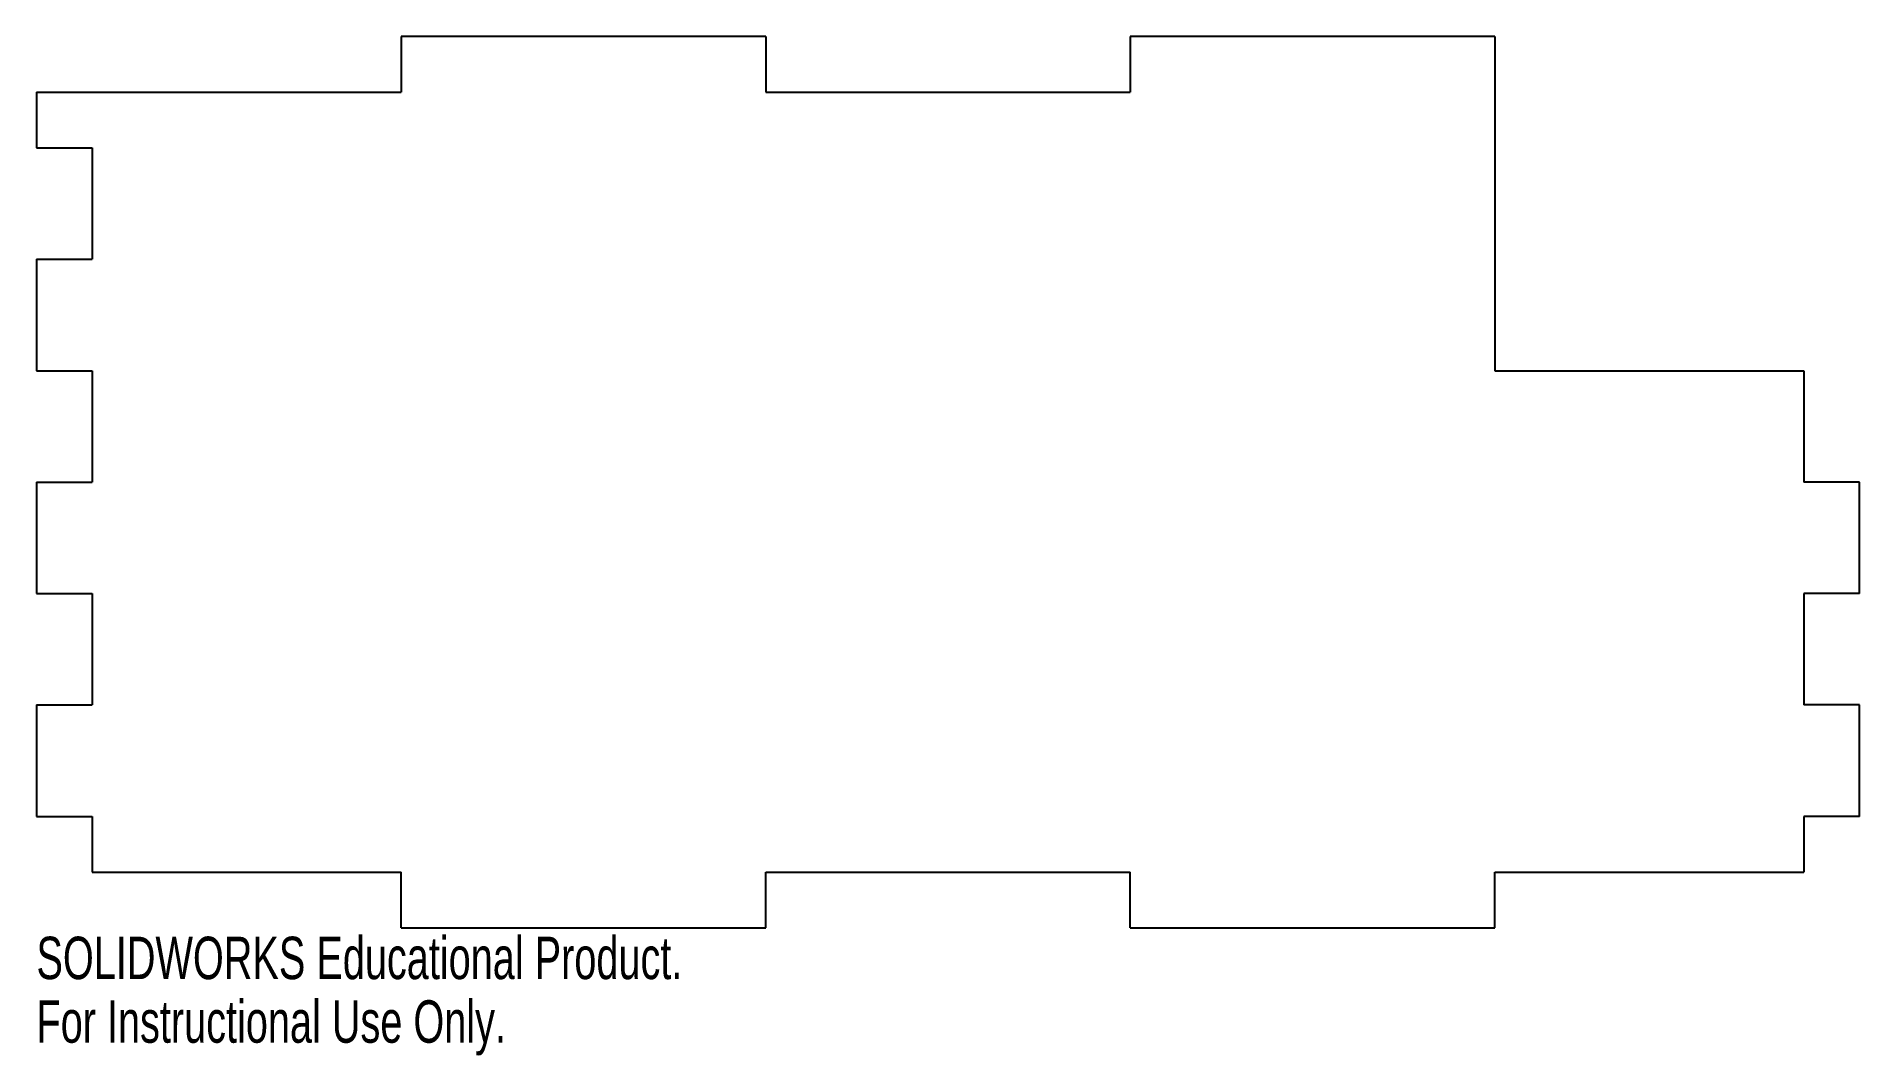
# Model space of a CAD drawing. Header units: inches. Extents: x -4.09 to 4.09, y -2.57 to 2.
import ezdxf

# ---------------------------------------------------------------- set-up
doc = ezdxf.new("R2010")
doc.units = ezdxf.units.IN
doc.header["$MEASUREMENT"] = 0
doc.styles.add('SLDTEXTSTYLE0', font='TXT', dxfattribs={"width": 0.7})

msp = doc.modelspace()

# ---------------------------------------------------------------- linework, layer by layer
at = {"color": 7, "linetype": 'Continuous', "lineweight": 25}
for p, q in [((-0.81875, 2), (-2.45625, 2)), ((-2.45625, 2), (-2.45625, 1.75)), ((-0.81875, 2), (-0.81875, 1.75)), ((2.45625, 2), (0.81875, 2)), ((0.81875, 2), (0.81875, 1.75)), ((2.45625, 2), (2.45625, 0.5)), ((-4.09375, 1.75), (-2.45625, 1.75)), ((-4.09375, 1.75), (-4.09375, 1.5)), ((-0.81875, 1.75), (0.81875, 1.75)), ((-4.09375, 1.5), (-3.84375, 1.5)), ((-3.84375, 1.5), (-3.84375, 1)), ((-4.09375, 1), (-3.84375, 1)), ((-4.09375, 1), (-4.09375, 0.5)), ((-4.09375, 0.5), (-3.84375, 0.5)), ((-3.84375, 0.5), (-3.84375, 0)), ((2.45625, 0.5), (3.84375, 0.5)), ((3.84375, 0.5), (3.84375, 0)), ((-4.09375, 0), (-3.84375, 0)), ((-4.09375, 0), (-4.09375, -0.5)), ((4.09375, 0), (3.84375, 0)), ((4.09375, -0.5), (4.09375, 0)), ((-4.09375, -0.5), (-3.84375, -0.5)), ((-3.84375, -0.5), (-3.84375, -1)), ((3.84375, -0.5), (3.84375, -1)), ((4.09375, -0.5), (3.84375, -0.5)), ((-4.09375, -1), (-3.84375, -1)), ((-4.09375, -1), (-4.09375, -1.5)), ((4.09375, -1), (3.84375, -1)), ((4.09375, -1.5), (4.09375, -1)), ((-4.09375, -1.5), (-3.84375, -1.5)), ((-3.84375, -1.5), (-3.84375, -1.75)), ((3.84375, -1.5), (3.84375, -1.75)), ((4.09375, -1.5), (3.84375, -1.5)), ((-3.84375, -1.75), (-2.45625, -1.75)), ((-2.45625, -2), (-2.45625, -1.75)), ((-0.81875, -2), (-0.81875, -1.75)), ((-0.81875, -1.75), (0.81875, -1.75)), ((0.81875, -2), (0.81875, -1.75)), ((2.45625, -2), (2.45625, -1.75)), ((2.45625, -1.75), (3.84375, -1.75)), ((-2.45625, -2), (-0.81875, -2)), ((0.81875, -2), (2.45625, -2))]:
    msp.add_line(p, q, dxfattribs=at)

# ---------------------------------------------------------------- texts
at = {"color": 7, "linetype": 'Continuous', "char_height": 0.1903, "attachment_point": 1, "style": 'SLDTEXTSTYLE0'}
for s, insert in [('SOLIDWORKS Educational Product.', (-4.09375, -2.04014)), ('For Instructional Use Only.', (-4.09375, -2.32559))]:
    msp.add_mtext(s, dxfattribs=dict(at, insert=insert))

doc.saveas('drawing.dxf')
